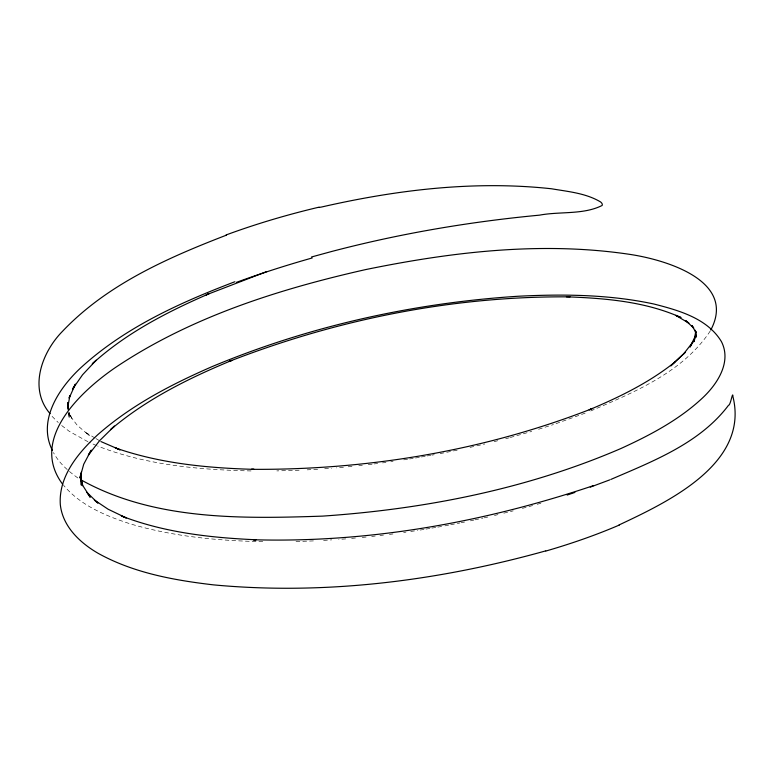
<?xml version="1.0" encoding="UTF-8"?>
<svg xmlns="http://www.w3.org/2000/svg" width="774" height="774" viewBox="0 0 774 774"><rect width="100%" height="100%" fill="white"/><g stroke="black" fill="none" stroke-linecap="round" stroke-linejoin="round"><path stroke-width="0.58" stroke-dasharray="3.87 2.9" d="M710.232 331.02C682.765 372.565 633.616 392.515 589.546 411.458M585.163 413.142L554.532 424.191M538.578 429.251L553.439 424.568M537.195 504.309L541.645 502.955M510.308 437.494L531.728 431.408M522.382 508.373L534.921 504.938M494.064 441.673L499.878 440.193M505.693 438.703L509.176 437.813M494.46 515.474L497.972 514.613M503.845 513.162L513.23 510.85M470.031 447.382L475.7 446.085M476.842 445.824L484.785 444.015M470.36 520.854L473.794 520.099M474.936 519.847L482.937 518.096M484.079 517.845L489.797 516.597M440.106 453.622L458.614 449.887M444.847 525.865L449.491 524.966M450.652 524.743L459.959 522.953M461.12 522.721L464.603 522.053M415.512 458.005L420.205 457.182M421.375 456.979L426.068 456.147M427.238 455.944L430.76 455.325M431.931 455.122L434.272 454.706M420.176 530.055L424.878 529.261M426.048 529.068L430.76 528.284M431.931 528.081L436.633 527.297M437.813 527.104L442.515 526.31M390.725 461.797L393.086 461.439M403.718 459.843L408.449 459.127M409.63 458.953L413.171 458.421M403.622 532.464L405.992 532.125M410.723 531.457L417.825 530.451M368.231 464.671L372.971 464.071M374.152 463.926L377.702 463.481M382.443 462.891L385.994 462.446M371.675 536.459L375.226 536.043M379.957 535.492L383.507 535.076M389.428 534.389L392.979 533.973M343.433 467.254L336.371 467.893M348.155 466.79L352.876 466.316M358.778 465.725L362.319 465.377M345.746 538.907L338.722 539.42M351.628 538.365L356.34 537.94M362.232 537.408L366.944 536.972M317.64 469.276L307.201 469.847M324.664 468.754L331.688 468.241M323.571 540.397L331.727 539.865M299.122 470.224L276.821 470.902M296.016 541.558L315.289 540.832M251.066 470.94C199.237 469.789 146.267 465.193 97.64 446.037M262.783 541.636C218.336 540.852 173.55 536.614 130.758 524.008C106.115 516.064 80.612 505.596 63.565 485.269M96.537 445.601L88.991 442.254M87.936 441.731L69.341 431.389L60.798 424.849M94.941 437.978L84.985 432.037L89.474 435.733L77.197 425.245L68.518 413.79L71.982 418.85L69.283 412.184M95.937 438.577L99.914 440.948M77.845 477.964C68.276 471.124 59.037 463.104 53.464 452.567M52.071 416.364L58.292 422.565M68.818 412.184L70.608 417.728L69.186 412.484M68.673 412.842L69.234 418.686L68.692 412.803"/><path stroke-width="1.16" d="M695.662 331.775L694.094 341.547L695.536 335.616L690.04 347.042L693.011 341.876L683.713 353.795L670.787 365.87L685.29 352.325M69.921 395.63L68.025 405.76L68.325 409.33L67.88 402.809M69.602 396.191L69.128 398.155L75.417 384.136L72.475 389.245L82.547 374.79L96.199 360.22L92.28 363.867C126.075 333.043 167.252 311.874 208.912 293.791L206.174 294.875L266.885 271.519M91.235 450.11L83.718 464.236L79.915 477.993L81.357 472.034L81.318 485.163L80.912 478.322M710.793 329.985C737.051 280.362 664.643 259.532 629.552 254.336C541.587 241.207 451.871 251.898 365.338 269.652C277.769 289.447 189.998 317.321 114.939 367.853C80.235 391.77 28.996 439.69 62.762 484.389M88.913 454.154L90.655 451.126M88.333 455.17L99.614 440.658L114.426 426.087L110.595 429.657C146.305 399.239 188.798 378.205 231.871 360.365L229.317 361.371C337.561 319.236 453.757 295.871 570.07 296.868M683.713 353.795L685.387 352.218M674.783 362.164C649.076 382.666 619.316 397.197 589.13 409.833L592.574 408.459C484.331 450.826 367.466 470.128 251.415 469.325L254.114 469.363C207.248 468.028 159.821 463.491 115.326 447.875L120.144 449.858L100.91 441.548M619.065 524.946C667.73 502.016 749.522 463.655 732.93 396.578C732.804 389.922 730.579 405.605 728.489 405.315C699.919 443.231 653.14 461.149 610.899 479.416M226.405 235.161C167.348 257.936 106.822 284.6 62.539 331.272C41.825 352.218 28.367 388.625 50.058 413.626M234.899 281.736C179.974 302.634 124.846 327.508 81.018 367.563C59.269 387.706 37.133 420.321 52.409 450.41M590.262 487.136L609.835 479.851M567.158 495.041L574.869 492.438M593.426 485.627C484.118 522.373 368.734 543.029 253.204 539.739L256.107 539.778C210.47 537.736 164.223 532.599 121.354 515.929M545.699 550.885C438.045 580.935 324.945 595.341 213.343 584.854C173.705 580.21 133.254 572.857 97.998 553.236C79.983 542.777 62.694 526.533 60.324 504.735C58.34 476.513 78.174 452.877 97.611 434.853C131.145 405.218 171.344 384.388 212.124 366.605C309.145 326.106 413.239 303.011 518.067 296.248C563.414 293.956 609.37 294.449 653.943 304.027C678.73 310.374 707.339 318.288 721.436 341.624C731.827 361.971 717.392 383.972 702.734 397.768C679.146 419.885 650.17 435.143 620.971 448.494C526.784 489.139 424.645 509.147 322.623 516.113C241.546 518.841 153.823 520.515 80.883 479.803M311.516 256.987L331.436 251.55C399.636 233.613 469.373 221.77 539.565 215.143C559.979 211.283 583.412 214.93 602.143 205.458C602.772 204.084 601.601 202.778 600.605 201.966C585.889 193.142 568.126 191.604 551.552 188.779C474.626 180.371 396.723 189.833 321.616 207.006L319.227 207.432M566.404 296.8C605.22 298.261 645.148 301.444 681.033 317.543L675.731 315.357L688.889 323.145L686.141 320.881M122.34 516.326L126.278 517.941L108.128 509.224L94.331 499.994M95.163 500.826L97.892 503.071L86.804 492.245L90.219 497.247L82.828 485.579L80.806 478.777M686.016 320.949L693.736 328.05L692.024 325.535M692.014 325.864L696.019 332.501L695.236 330.237L696.087 337.183L695.874 331.765M80.999 479.967L82.566 485.685L80.844 477.181M68.47 410.462L67.851 402.683M226.085 234.957A340.434 133.544 -11.2 0 1 319.101 207.151M236.341 282.384A340.783 100.852 -13.6 0 1 312.222 257.955M619.335 525.033A340.454 124.875 -7.2 0 1 545.912 551.03"/></g></svg>
